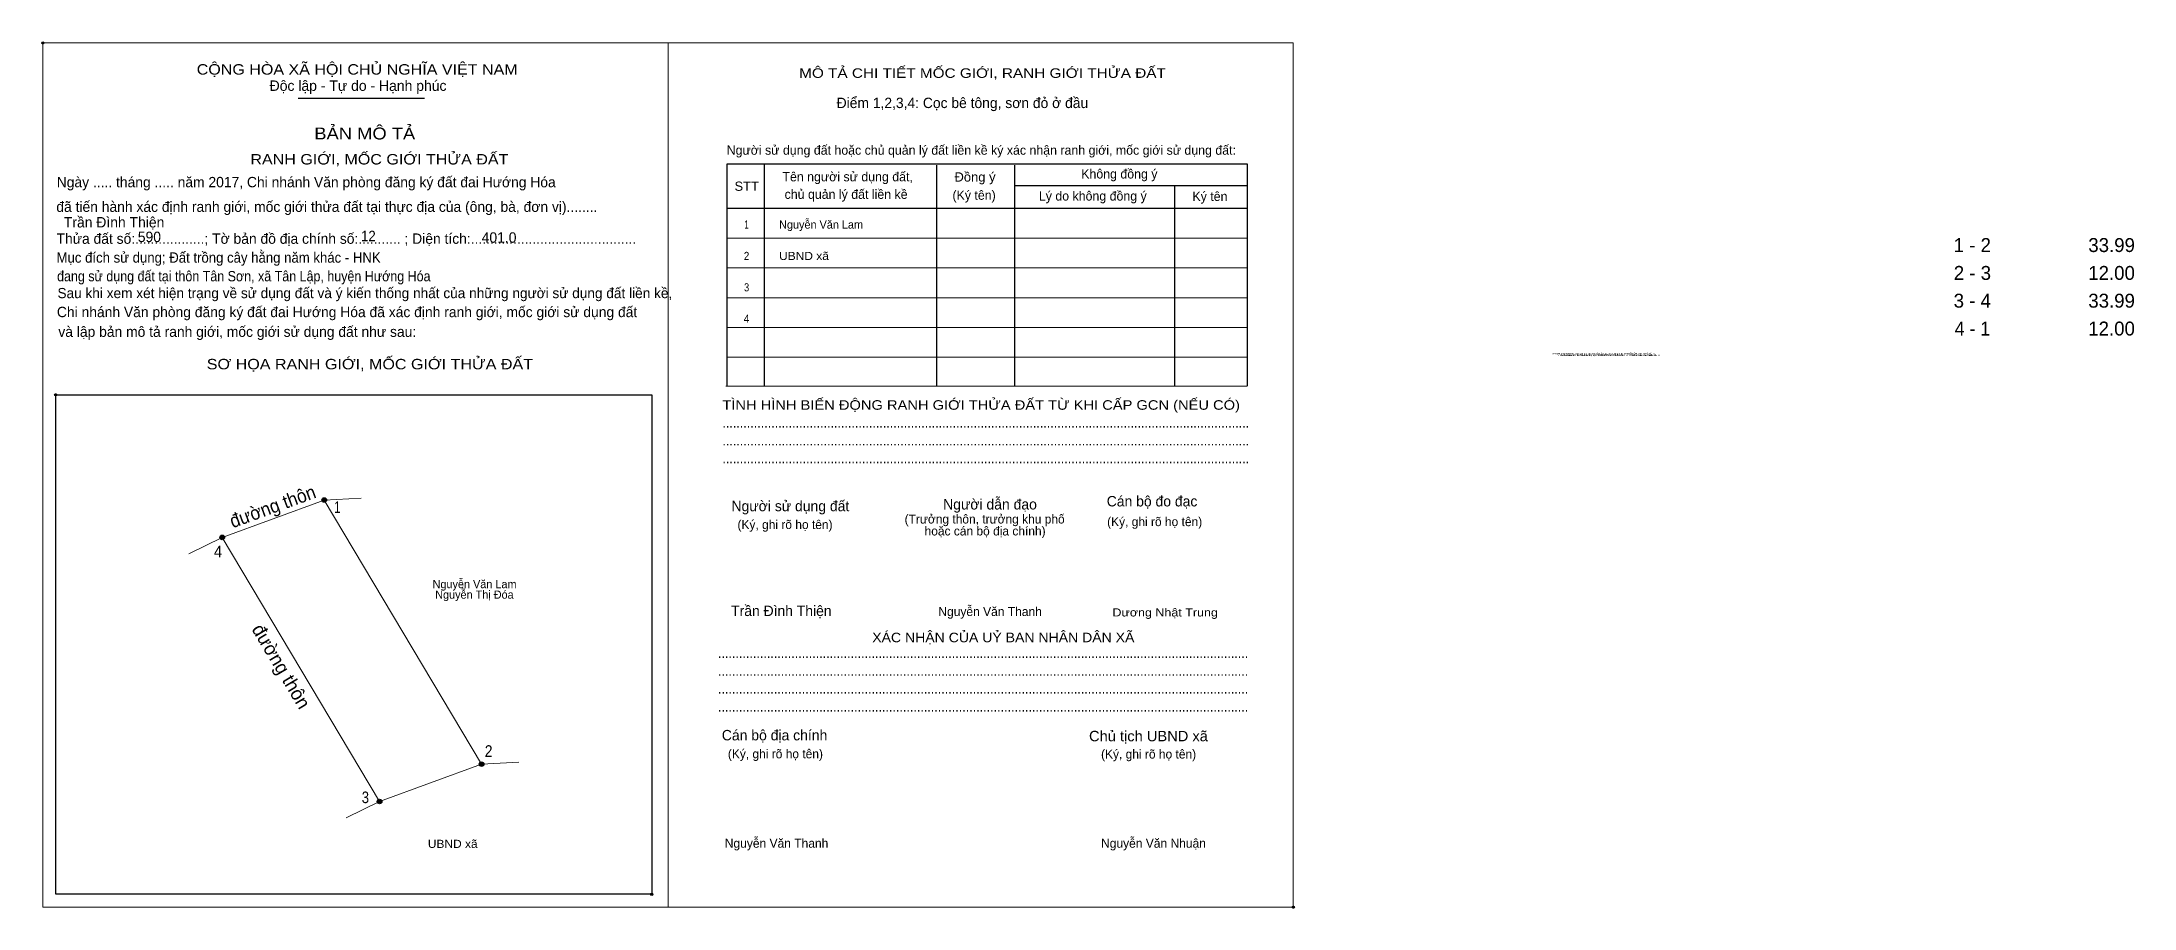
# Model space of a CAD drawing. Header units: metres. Extents: x 548276 to 548507, y 1837798 to 1837893.
import ezdxf
from ezdxf.enums import TextEntityAlignment as Align

# ---------------------------------------------------------------- set-up
doc = ezdxf.new("R2010")
doc.units = ezdxf.units.M
doc.header["$LTSCALE"] = 0.46
doc.header["$PDMODE"] = 32
doc.header["$PDSIZE"] = 0.23
for name, color, linetype, lineweight in [('1', 7, 'Continuous', 25), ('10', 7, 'Continuous', 13), ('11', 7, 'Continuous', 25), ('2', 7, 'Continuous', 13), ('27', 7, 'Continuous', 13)]:
    doc.layers.add(name, color=color, linetype=linetype, lineweight=lineweight)
for name, color, linetype in [('36', 7, 'Continuous'), ('52', 7, 'Continuous'), ('6', 7, 'Continuous'), ('60', 7, 'Continuous'), ('9', 7, 'Continuous')]:
    doc.layers.add(name, color=color, linetype=linetype)

msp = doc.modelspace()

# ---------------------------------------------------------------- hatches: boundary and pattern name
at = {"layer": '11'}
for points in [[(548307.7065, 1837842.74, 1), (548307.1935, 1837842.74, 1)], [(548307.7065, 1837842.74, 1), (548307.1935, 1837842.74, 1)], [(548296.4365, 1837838.61, 1), (548295.9235, 1837838.61, 1)], [(548325.0965, 1837813.53, 1), (548324.5835, 1837813.53, 1)], [(548313.8265, 1837809.4, 1), (548313.3135, 1837809.4, 1)]]:
    msp.add_hatch(color=256, dxfattribs=at).paths.add_polyline_path(points)

# ---------------------------------------------------------------- linework, layer by layer
at = {"layer": '1'}
for p, q in [((548304.56, 1837887.16), (548318.53, 1837887.16)), ((548356.07, 1837879.87), (548356.07, 1837855.33)), ((548375.13, 1837879.77), (548375.13, 1837855.33)), ((548383.73, 1837879.77), (548383.73, 1837855.33)), ((548383.73, 1837877.5), (548409.5, 1837877.5)), ((548401.43, 1837877.5), (548401.43, 1837855.33)), ((548351.93, 1837875), (548409.5, 1837875))]:
    msp.add_line(p, q, dxfattribs=at)
at = {"layer": '1', "lineweight": 13}
for p, q in [((548351.93, 1837871.7), (548409.5, 1837871.7)), ((548351.93, 1837868.41), (548409.5, 1837868.41)), ((548351.93, 1837865.11), (548409.5, 1837865.11)), ((548351.93, 1837861.81), (548409.5, 1837861.81)), ((548351.93, 1837858.52), (548409.5, 1837858.52)), ((548351.83, 1837855.33), (548409.4, 1837855.33))]:
    msp.add_line(p, q, dxfattribs=at)
at = {"layer": '1'}
msp.add_lwpolyline([(548409.5, 1837855.33), (548409.5, 1837879.87), (548351.93, 1837879.87), (548351.93, 1837855.33)], dxfattribs=at)
msp.add_lwpolyline([(548277.78, 1837854.36), (548343.64, 1837854.36), (548343.64, 1837799.14), (548277.78, 1837799.14)], close=True, dxfattribs=at)
for p in [(548276.36, 1837893.29), (548276.36, 1837893.28), (548277.77, 1837854.36), (548277.78, 1837854.36), (548343.64, 1837799.14), (548414.54, 1837797.72), (548414.55, 1837797.72)]:
    msp.add_point(p, dxfattribs=at)
at = {"layer": '10'}
for q in [(548296.18, 1837838.61), (548324.84, 1837813.53)]:
    msp.add_line((548313.57, 1837809.4), q, dxfattribs=at)
msp.add_lwpolyline([(548307.45, 1837842.74), (548324.84, 1837813.53), (548313.57, 1837809.4), (548296.18, 1837838.61)], close=True, dxfattribs=at)
at = {"layer": '11'}
for centre in [(548307.45, 1837842.74), (548307.45, 1837842.74), (548296.18, 1837838.61), (548324.84, 1837813.53), (548313.57, 1837809.4)]:
    msp.add_circle(centre, 0.2565, dxfattribs=at)
at = {"layer": '2'}
for points in [[(548276.36, 1837893.28), (548345.45, 1837893.28), (548345.45, 1837797.72), (548276.36, 1837797.72)], [(548345.45, 1837893.28), (548414.54, 1837893.28), (548414.54, 1837797.72), (548345.45, 1837797.72)], [(548345.45, 1837893.28), (548414.54, 1837893.28), (548414.54, 1837797.72), (548345.45, 1837797.72)]]:
    msp.add_lwpolyline(points, close=True, dxfattribs=at)
at = {"layer": '27'}
for p, q in [((548307.45, 1837842.74), (548311.55, 1837842.95)), ((548296.18, 1837838.61), (548292.5, 1837836.8)), ((548324.84, 1837813.53), (548328.94, 1837813.74)), ((548313.57, 1837809.4), (548309.89, 1837807.59))]:
    msp.add_line(p, q, dxfattribs=at)

# ---------------------------------------------------------------- texts
at = {"layer": '1'}
for s, height, width, p in [('CỘNG HÒA XÃ HỘI CHỦ NGHĨA VIỆT NAM', 1.153, 1.15, (548293.36, 1837889.78)), ('RANH GIỚI, MỐC GIỚI THỬA ĐẤT', 1.154, 1.15, (548299.29, 1837879.84)), ('STT', 1.021, 1.05, (548352.79, 1837876.93)), ('Đồng ý', 1.021, 1.05, (548377.1, 1837877.95)), ('Mục đích sử dụng; Đất trồng cây hằng năm khác - HNK', 1.145, 0.95, (548277.87, 1837868.98)), ('đang sử dụng đất tại thôn Tân Sơn, xã Tân Lập, huyện Hướng Hóa', 1.145, 0.9, (548277.93, 1837866.92)), ('RANH GIỚI, MỐC GIỚI THỬA ĐẤT', 0.1444, 3.55, (548443.17, 1837858.83)), ('RANH GIỚI, MỐC GIỚI THỬA ĐẤT', 0.1444, 3.55, (548443.59, 1837858.83)), ('RANH GIỚI, MỐC GIỚI THỬA ĐẤT', 0.1444, 3.55, (548443.73, 1837858.67)), ('RANH GIỚI, MỐC GIỚI THỬA ĐẤT', 0.1444, 3.55, (548444.16, 1837858.67)), ('SƠ HỌA RANH GIỚI, MỐC GIỚI THỬA ĐẤT', 1.154, 1.15, (548294.47, 1837857.19)), ('TÌNH HÌNH BIẾN ĐỘNG RANH GIỚI THỬA ĐẤT TỪ KHI CẤP GCN (NẾU CÓ)', 1.054, 1.15, (548351.45, 1837852.72)), ('.......................................................................................................................................................', 1.153, 0.9, (548351.45, 1837850.74)), ('.......................................................................................................................................................', 1.153, 0.9, (548351.45, 1837848.77)), ('.......................................................................................................................................................', 1.153, 0.9, (548351.45, 1837846.79)), ('Dương Nhật Trung', 0.8976, 1.15, (548394.56, 1837829.86)), ('........................................................................................................................................................', 1.153, 0.9, (548350.97, 1837825.28)), ('........................................................................................................................................................', 1.153, 0.9, (548350.97, 1837823.3)), ('........................................................................................................................................................', 1.153, 0.9, (548350.97, 1837821.33)), ('........................................................................................................................................................', 1.153, 0.9, (548350.97, 1837819.35)), ('Chủ tịch UBND xã', 1.153, 1.05, (548391.97, 1837816.06))]:
    msp.add_text(s, height=height, dxfattribs=dict(at, width=width)).set_placement(p)
for s, height, p in [('Độc lập - Tự do - Hạnh phúc', 1.153, (548301.42, 1837887.98)), ('Điểm 1,2,3,4: Cọc bê tông, sơn đỏ ở đầu', 1.145, (548364.08, 1837886.08)), ('Người sử dụng đất hoặc chủ quản lý đất liền kề ký xác nhận ranh giới, mốc giới sử dụng đất:', 1.021, (548351.93, 1837880.92)), ('Ngày ..... tháng ..... năm 2017, Chi nhánh Văn phòng đăng ký đất đai Hướng Hóa', 1.145, (548277.89, 1837877.32)), ('Tên người sử dụng đất,', 1.021, (548358.09, 1837877.98)), ('Không đồng ý', 1.021, (548391.11, 1837878.29)), (' đã tiến hành xác định ranh giới, mốc giới thửa đất tại thực địa của (ông, bà, đơn vị)........', 1.145, (548277.42, 1837874.6)), ('chủ quản lý đất liền kề', 1.021, (548358.33, 1837876.04)), ('(Ký tên)', 1.021, (548376.88, 1837875.94)), ('Lý do không đồng ý', 1.021, (548386.43, 1837875.85)), ('Ký tên', 1.021, (548403.4, 1837875.81)), ('Thửa đất số:..................; Tờ bản đồ địa chính số:........... ; Diện tích:...........................................', 1.145, (548277.87, 1837871.07)), ('Sau khi xem xét hiện trạng về sử dụng đất và ý kiến thống nhất của những người sử dụng đất liền kề,', 1.127, (548277.97, 1837865.06)), ('Chi nhánh Văn phòng đăng ký đất đai Hướng Hóa đã xác định ranh giới, mốc giới sử dụng đất', 1.145, (548277.91, 1837862.96)), (' và lập bản mô tả ranh giới, mốc giới sử dụng đất như sau:', 1.145, (548277.64, 1837860.78)), ('Người sử dụng đất', 1.153, (548352.46, 1837841.5)), ('Người dẫn đạo', 1.153, (548375.85, 1837841.69)), ('Cán bộ đo đạc', 1.151, (548393.93, 1837842.03)), ('(Ký, ghi rõ họ tên)', 0.9885, (548353.12, 1837839.53)), ('(Ký, ghi rõ họ tên)', 0.9885, (548393.97, 1837839.85)), ('Nguyễn Văn Thanh', 0.9929, (548375.32, 1837829.91)), ('Cán bộ địa chính', 1.153, (548351.39, 1837816.16)), ('(Ký, ghi rõ họ tên)', 0.9885, (548352.06, 1837814.18)), ('(Ký, ghi rõ họ tên)', 0.9885, (548393.3, 1837814.15)), ('Nguyễn Văn Thanh', 0.9929, (548351.72, 1837804.29)), ('Nguyễn Văn Nhuận', 0.9929, (548393.3, 1837804.29))]:
    msp.add_text(s, height=height, dxfattribs=at).set_placement(p)
for s, height, width, p in [('MÔ TẢ CHI TIẾT MỐC GIỚI, RANH GIỚI THỬA ĐẤT', 1.054, 1.2, (548380.2, 1837889.42)), ('BẢN MÔ TẢ', 1.318, 1.15, (548311.93, 1837882.61)), ('XÁC NHẬN CỦA UỶ BAN NHÂN DÂN XÃ', 1.055, 1.1, (548382.5, 1837827.01))]:
    msp.add_text(s, height=height, dxfattribs=dict(at, width=width)).set_placement(p, align=Align.CENTER)
for s, p in [('(Trưởng thôn, trưởng khu phố', (548380.435, 1837840.14)), ('hoặc cán bộ địa chính)', (548380.485, 1837838.82))]:
    msp.add_text(s, height=0.9885, dxfattribs=at).set_placement(p, align=Align.CENTER)
at = {"layer": '10', "width": 0.95}
msp.add_text('đường thôn', height=1.5, rotation=20.126, dxfattribs=at).set_placement((548297.34, 1837839.61))
at = {"layer": '10'}
msp.add_text('đường thôn', height=1.5, rotation=300.767, dxfattribs=at).set_placement((548299.38, 1837828.46))
at = {"layer": '36'}
for s, p in [('Nguyễn Văn Lam', (548324.065, 1837832.99)), ('Nguyễn Thị Đóa', (548324.05, 1837831.83))]:
    msp.add_text(s, height=0.8976, dxfattribs=at).set_placement(p, align=Align.CENTER)
at = {"layer": '36', "width": 1.1}
msp.add_text('UBND xã', height=0.8976, dxfattribs=at).set_placement((548321.655, 1837804.27), align=Align.CENTER)
at = {"layer": '52'}
for s, p in [('1 - 2', (548489.585, 1837870.16)), ('33.99', (548504.98, 1837870.16)), ('2 - 3', (548489.595, 1837867.08)), ('12.00', (548504.975, 1837867.08)), ('3 - 4', (548489.585, 1837864.01)), ('33.99', (548504.98, 1837864.01)), ('12.00', (548504.975, 1837860.93))]:
    msp.add_text(s, height=1.539, dxfattribs=at).set_placement(p, align=Align.CENTER)
at = {"layer": '52', "width": 0.95}
msp.add_text('4 - 1', height=1.539, dxfattribs=at).set_placement((548489.595, 1837860.93), align=Align.CENTER)
at = {"layer": '6'}
for s, p in [('Trần Đình Thiện', (548278.68, 1837872.88)), ('590', (548286.85, 1837871.26)), ('401.0', (548324.85, 1837871.19)), ('Trần Đình Thiện', (548352.42, 1837829.91))]:
    msp.add_text(s, height=1.149, dxfattribs=at).set_placement(p)
at = {"layer": '6', "width": 0.95}
msp.add_text('12', height=1.149, dxfattribs=at).set_placement((548311.52, 1837871.36))
at = {"layer": '60'}
for s, width, p in [('1', 0.75, (548354.125, 1837872.75)), ('2', 0.9, (548354.125, 1837869.28)), ('3', 0.85, (548354.13, 1837865.81)), ('4', 0.95, (548354.125, 1837862.34))]:
    msp.add_text(s, height=0.8976, dxfattribs=dict(at, width=width)).set_placement(p, align=Align.CENTER)
msp.add_text('Nguyễn Văn Lam', height=0.8976, dxfattribs=at).set_placement((548357.72, 1837872.75))
at = {"layer": '60', "width": 1.1}
msp.add_text('UBND xã', height=0.8976, dxfattribs=at).set_placement((548357.72, 1837869.28))
at = {"layer": '9'}
for s, width, p in [('1', 0.75, (548308.9, 1837841.32)), ('4', 0.95, (548295.715, 1837836.4)), ('2', 0.9, (548325.62, 1837814.34)), ('3', 0.85, (548312, 1837809.22))]:
    msp.add_text(s, height=1.282, dxfattribs=dict(at, width=width)).set_placement(p, align=Align.CENTER)

doc.saveas('drawing.dxf')
